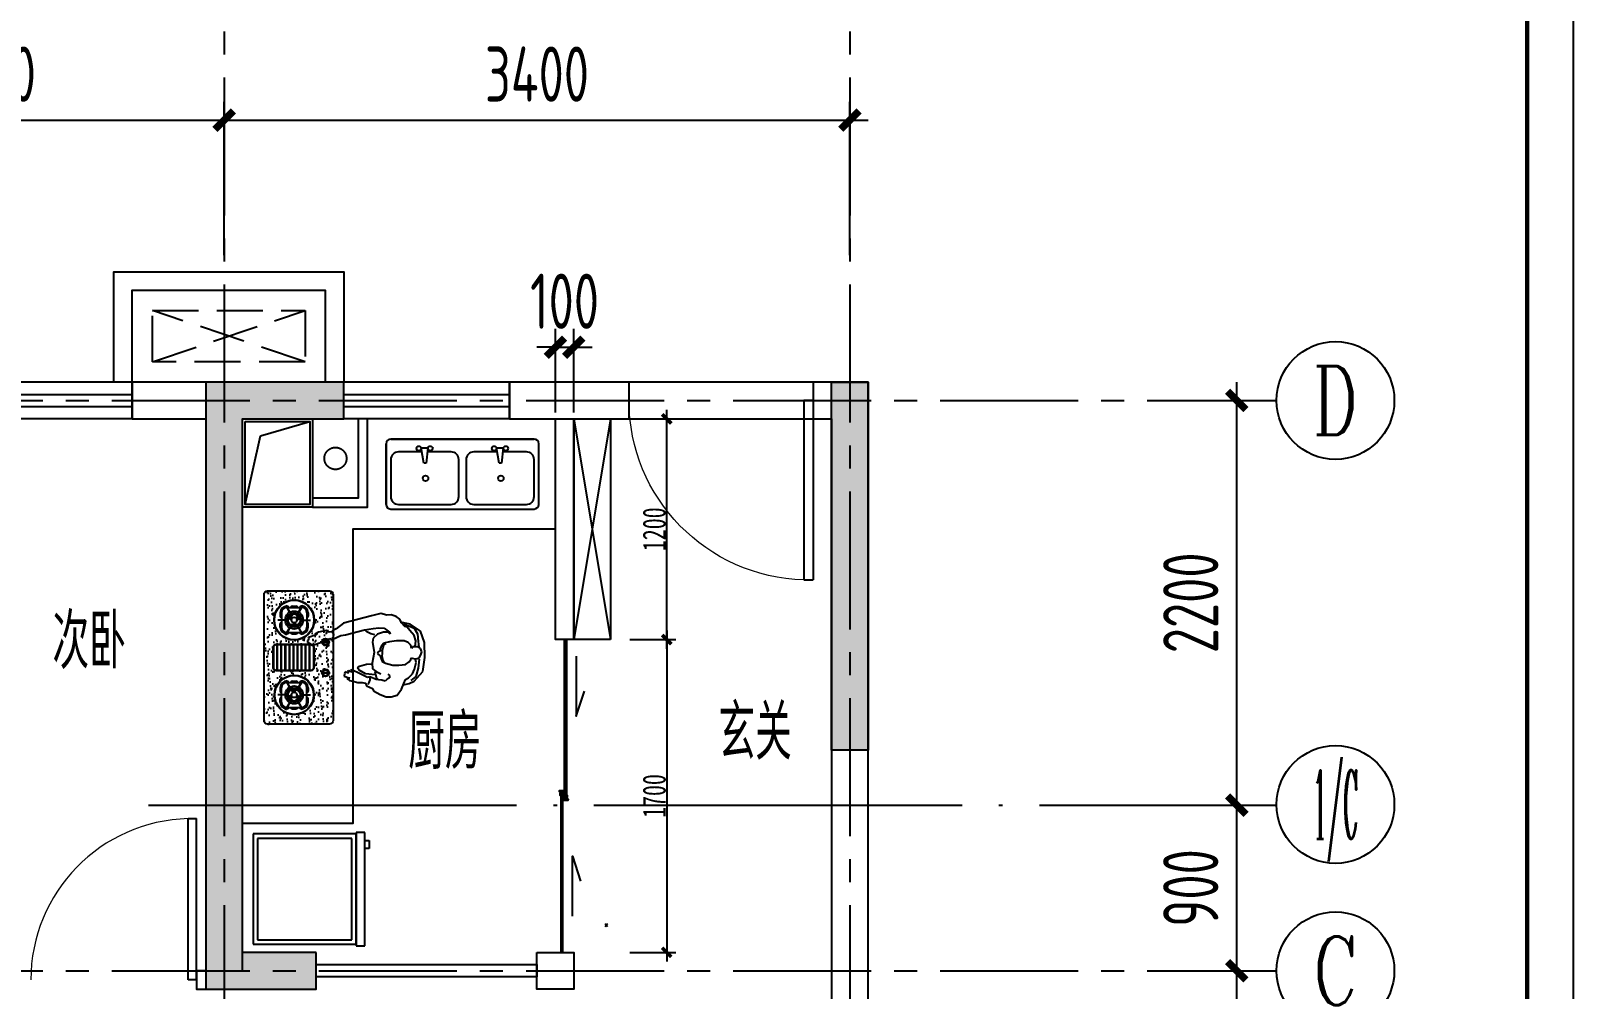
# Model space of a CAD drawing. Header units: millimetres. Extents: x -133666 to 228300, y -346623 to 180165.
# Drawn here: x 28824 to 37204, y -247168 to -241958 of the extents above; entities that cross this region are included whole.
import ezdxf
from ezdxf.enums import TextEntityAlignment as Align

# ---------------------------------------------------------------- set-up
doc = ezdxf.new("R2010")
doc.units = ezdxf.units.MM
doc.header["$LTSCALE"] = 1000
for name, pattern in [('6#轴网(1-4)20181120$0$11 12 17 18 19 20 21 22-ZW$0$DOTE', [2.42, 2, -0.2, 0.02, -0.2]), ('CENTER', [50.8, 31.75, -6.35, 6.35, -6.35]), ('CENTER2', [1.125, 0.75, -0.125, 0.125, -0.125]), ('DASH', [0.35, 0.25, -0.1]), ('DASHED', [19.05, 12.7, -6.35]), ('PS', [3200, 1500, -200, 1500])]:
    doc.linetypes.add(name, pattern=pattern)
doc.layers.get('0').update_dxf_attribs({"linetype": 'CONTINUOUS'})
doc.layers.get('Defpoints').update_dxf_attribs({"color": 6, "linetype": 'CONTINUOUS'})
for name, color, linetype in [('6#轴网(1-4)20181120$0$11 12 17 18 19 20 21 22-ZW$0$AXIS_轴号_A', 8, 'CONTINUOUS'), ('6#轴网(1-4)20181120$0$11 12 17 18 19 20 21 22-ZW$0$AXIS_轴文_A', 8, 'CONTINUOUS'), ('6#轴网(1-4)20181120$0$11 12 17 18 19 20 21 22-ZW$0$AXIS_轴线_A', 8, '6#轴网(1-4)20181120$0$11 12 17 18 19 20 21 22-ZW$0$DOTE'), ('6#轴网(1-4)20181120$0$AXIS_TEXT', 8, 'CONTINUOUS'), ('A-area', 23, 'CONTINUOUS'), ('A-FUR', 8, 'CONTINUOUS'), ('A-Lvtry', 5, 'CONTINUOUS'), ('A-烟气道', 105, 'CONTINUOUS'), ('A-空调室外机', 5, 'DASH'), ('AXIS', 253, 'CENTER'), ('BORDER', 7, 'CONTINUOUS'), ('DIM', 3, 'CONTINUOUS'), ('P-Furniture(活动家具)', 134, 'CONTINUOUS'), ('P-活动家具', 146, 'CONTINUOUS'), ('PS', 6, 'PS'), ('PUB_HATCH', 8, 'CONTINUOUS'), ('PUB_TEXT', 7, 'CONTINUOUS'), ('WALL', 2, 'CONTINUOUS'), ('WINDOW', 4, 'CONTINUOUS'), ('剪力墙', 6, 'CONTINUOUS'), ('栏杆', 142, 'CONTINUOUS'), ('门', 9, 'CONTINUOUS')]:
    doc.layers.add(name, color=color, linetype=linetype)
doc.styles.add('6#轴网(1-4)20181120$0$11 12 17 18 19 20 21 22-ZW$0$_TCH_AXIS', font='COMPLEX', dxfattribs={"bigfont": 'GBCBIG'})
doc.styles.add('6#轴网(1-4)20181120$0$COMPLEX', font='COMPLEX')
doc.styles.add('DIM', font='', dxfattribs={"width": 0.7})
doc.styles.get("Standard").update_dxf_attribs({"font": 'tssdeng.shx', "bigfont": 'tssdchn.shx'})
doc.styles.add('ZZ', font='tssdeng.shx', dxfattribs={"width": 0.7, "bigfont": 'tssdchn.shx'})
doc.styles.get('DIM').set_extended_font_data('SimSun')
doc.dimstyles.new('TSSD_100_100', dxfattribs={"dimtxt": 300, "dimasz": 100, "dimexe": 100, "dimexo": 250, "dimgap": 100, "dimtad": 1, "dimdec": 0, "dimzin": 0, "dimdsep": 46, "dimtxsty": 'ZZ', "dimblk": 'ARCHTICK', "dimcen": 0, "dimdle": 100, "dimclrd": 256, "dimclrt": 7, "dimadec": 0, "dimazin": 0, "dimtfac": 1, "dimtdec": 0, "dimtix": 1, "dimtmove": 2, "dimatfit": 3, "dimfxl": 0, "dimtolj": 1, "dimtzin": 0, "dimarcsym": 0})
doc.dimstyles.new('金螳螂1-50', dxfattribs={"dimscale": 50, "dimtxt": 2.5, "dimasz": 1, "dimexe": 1, "dimexo": 1, "dimgap": 0.1, "dimtad": 1, "dimdec": 0, "dimrnd": 5, "dimzin": 0, "dimdsep": 46, "dimtxsty": 'DIM', "dimblk": 'ARCHTICK', "dimcen": 2, "dimdle": 1, "dimclrd": 254, "dimclre": 254, "dimclrt": 30, "dimadec": 0, "dimazin": 0, "dimtfac": 1, "dimtdec": 0, "dimtix": 1, "dimtmove": 2, "dimatfit": 3, "dimldrblk": 'A', "dimfxl": 0, "dimtolj": 1, "dimtzin": 0, "dimarcsym": 0})

# ---------------------------------------------------------------- blocks, each defined once
blk = doc.blocks.new('BX1')
at = {"layer": 'A-Lvtry'}
for p, q in [((-560, 8), (-607.7, 8)), ((-607.7, 8), (-607.7, -608)), ((-560, -608), (-560, 8)), ((0, 0), (-560, 0)), ((0, -600), (0, 0)), ((-560, 0), (-560, -600)), ((-24, -24), (-536, -24)), ((-536, -24), (-536, -576)), ((-24, -576), (-24, -24)), ((-631.1, -564.3), (-631.1, -520)), ((-631.1, -520), (-607.7, -520)), ((-607.7, -564.3), (-631.1, -564.3)), ((-607.7, -520), (-607.7, -564.3)), ((-536, -576), (-24, -576)), ((-607.7, -608), (-560, -608)), ((-560, -600), (0, -600))]:
    blk.add_line(p, q, dxfattribs=at)
blk = doc.blocks.new('A$C558726A8')
at = {"layer": 'P-Furniture(活动家具)'}
h = blk.add_hatch(dxfattribs=at)
h.set_pattern_fill('AR-SAND,_O', color=250)
h.set_pattern_definition([(37.5, (-27199.047, -9670.22), (-1.60003, 48.941324), [0, -38.608, 0, -43.18, 0, -41.275]), (7.5, (-27199.05, -9670.22), (44.95233, 71.68251), [0, -20.828, 0, -34.798, 0, -13.335]), (327.5, (-27230.29, -9670.22), (79.09924, 0.14372), [0, -12.7, 0, -45.72, 0, -59.69]), (317.5, (-27230.29, -9670.22), (76.35565, 22.29293), [0, -6.35, 0, -29.972, 0, -34.29])])
h.paths.add_polyline_path([(-342.9, 375.4, 0.414214), (-362.5, 355.9), (-362.5, 19.6, 0.414214), (-342.9, 0), (342.9, 0, 0.414214), (362.5, 19.6), (362.5, 355.9, 0.414214), (342.9, 375.4)])
h.paths.add_polyline_path([(71.9, 309.2), (71.9, 120.9, -0.414214), (55.9, 104.9), (-55.9, 104.9, -0.414214), (-71.9, 120.9), (-71.9, 309.2, -0.414214), (-55.9, 325.2), (55.9, 325.2, -0.414214)], flags=16)
h.paths.add_polyline_path([(69.9, 309.2), (69.9, 120.9, -0.414214), (55.9, 106.9), (-55.9, 106.9, -0.414214), (-69.9, 120.9), (-69.9, 309.2, -0.414214), (-55.9, 323.2), (55.9, 323.2, -0.414214)], flags=0)
h.paths.add_polyline_path([(313.1, 211.8, -1), (94.2, 211.8, -1)], flags=16)
h.paths.add_polyline_path([(311.1, 211.8, -1), (96.2, 211.8, -1)], flags=0)
h.paths.add_polyline_path([(164.5, 287.1), (182.6, 287.1, -0.359638), (191.4, 280.3), (215.9, 280.3, -0.359638), (224.7, 287.1), (242.8, 287.1, -0.414214), (279, 250.9, -0.251251), (272.2, 242.1), (272.2, 229.9, -0.359638), (279, 221.1), (279, 202.5, -0.359638), (272.2, 193.7), (272.2, 181.4, -0.251251), (279, 172.6, -0.414214), (242.8, 136.4), (224.7, 136.4, -0.359638), (215.9, 143.3), (191.4, 143.3, -0.359638), (182.6, 136.4), (164.5, 136.4, -0.414214), (128.3, 172.6, -0.251251), (135.2, 181.4), (135.2, 193.7, -0.359638), (128.3, 202.5), (128.3, 221.1, -0.359638), (135.2, 229.9), (135.2, 242.1, -0.251251), (128.3, 250.9, -0.414214)], flags=0)
h.paths.add_polyline_path([(252.6, 211.8, -1), (154.7, 211.8, -1)], flags=0)
h.paths.add_polyline_path([(242.8, 211.8, -1), (164.5, 211.8, -1)], flags=0)
h.paths.add_polyline_path([(239.9, 211.8, -1), (167.4, 211.8, -1)], flags=0)
h.paths.add_polyline_path([(236.9, 211.8, -1), (170.4, 211.8, -1)], flags=0)
h.paths.add_polyline_path([(174.8, 218.6), (190.2, 217.6, -0.299124), (203.7, 226.5, -0.028861), (205.3, 226.4), (212.2, 240.2, -0.215015), (224, 233.3), (215.4, 220.5, -0.330841), (215.4, 203), (224, 190.2, -0.215015), (212.2, 183.4), (205.3, 197.2, -0.028861), (203.7, 197.1, -0.299124), (190.2, 205.9), (174.8, 204.9, -0.215015)], flags=0)
h.paths.add_polyline_path([(-96.2, 211.8, -1), (-311.1, 211.8, -1)], flags=16)
h.paths.add_polyline_path([(-98.2, 211.8, -1), (-309.1, 211.8, -1)], flags=0)
h.paths.add_polyline_path([(-128.3, 250.9, -0.251251), (-135.2, 242.1), (-135.2, 229.9, -0.359638), (-128.3, 221.1), (-128.3, 202.5, -0.359638), (-135.2, 193.7), (-135.2, 181.4, -0.251251), (-128.3, 172.6, -0.414214), (-164.5, 136.4), (-182.6, 136.4, -0.359638), (-191.4, 143.3), (-215.9, 143.3, -0.359638), (-224.7, 136.4), (-242.8, 136.4, -0.414214), (-279, 172.6, -0.251251), (-272.2, 181.4), (-272.2, 193.7, -0.359638), (-279, 202.5), (-279, 221.1, -0.359638), (-272.2, 229.9), (-272.2, 242.1, -0.251251), (-279, 250.9, -0.414214), (-242.8, 287.1), (-224.7, 287.1, -0.359638), (-215.9, 280.3), (-191.4, 280.3, -0.359638), (-182.6, 287.1), (-164.5, 287.1, -0.414214)], flags=0)
h.paths.add_polyline_path([(-154.7, 211.8, -1), (-252.6, 211.8, -1)], flags=0)
h.paths.add_polyline_path([(-164.5, 211.8, -1), (-242.8, 211.8, -1)], flags=0)
h.paths.add_polyline_path([(-167.4, 211.8, -1), (-239.9, 211.8, -1)], flags=0)
h.paths.add_polyline_path([(-170.4, 211.8, -1), (-236.9, 211.8, -1)], flags=0)
h.paths.add_polyline_path([(-174.8, 218.6, -0.215015), (-174.8, 204.9), (-190.2, 205.9, -0.299124), (-203.7, 197.1, -0.028861), (-205.3, 197.2), (-212.2, 183.4, -0.215015), (-224, 190.2), (-215.4, 203, -0.330841), (-215.4, 220.5), (-224, 233.3, -0.215015), (-212.2, 240.2), (-205.3, 226.4, -0.028861), (-203.7, 226.5, -0.299124), (-190.2, 217.6)], flags=0)
h.paths.add_polyline_path([(103, 41, -1), (64.3, 41, -1)], flags=16)
h.paths.add_polyline_path([(85.7, 57.3), (85.7, 56.2, -0.877066), (85.7, 25.8), (85.7, 24.6, -1), (81.7, 24.6), (81.7, 25.8, -0.877066), (81.7, 56.2), (81.7, 57.3, -1)], flags=0)
h.paths.add_polyline_path([(97.4, 53.2, -1.000001), (94.5, 53.2, -1.000001)], flags=0)
h.paths.add_polyline_path([(102.5, 41, -1.000001), (99.6, 41, -1.000001)], flags=0)
h.paths.add_polyline_path([(-64.3, 41, -1), (-103, 41, -1)], flags=16)
h.paths.add_polyline_path([(-81.7, 57.3), (-81.7, 56.2, -0.877066), (-81.7, 25.8), (-81.7, 24.6, -1), (-85.7, 24.6), (-85.7, 25.8, -0.877066), (-85.7, 56.2), (-85.7, 57.3, -1)], flags=0)
h.paths.add_polyline_path([(-94.5, 53.2, -1.000001), (-97.4, 53.2, -1.000001)], flags=0)
h.paths.add_polyline_path([(-99.6, 41, -1.000001), (-102.5, 41, -1.000001)], flags=0)
for points in [[(-99.6, 41.4, 1), (-102.5, 41.4, 1)], [(-97.4, 53.7, 1.000001), (-94.5, 53.7, 1.000001)], [(94.5, 53.7, 1.000001), (97.4, 53.7, 1.000001)], [(102.5, 41.4, 1), (99.6, 41.4, 1)]]:
    blk.add_hatch(color=251, dxfattribs=at).paths.add_polyline_path(points)
at = {"layer": 'P-Furniture(活动家具)', "color": 251}
for p, q in [((-284.2, 258.3), (-224, 223.5)), ((-228.2, 226), (-279.9, 255.8)), ((-242.8, 287.1), (-224.7, 287.1)), ((-242.8, 280.3), (-164.5, 280.3)), ((-203.7, 240.2), (-203.7, 299.8)), ((-123.1, 258.3), (-183.3, 223.5)), ((-164.5, 287.1), (-182.6, 287.1)), ((-179.1, 226), (-127.4, 255.8)), ((-69.9, 304), (69.9, 304)), ((-69.9, 302), (69.9, 302)), ((-69.9, 282), (69.9, 282)), ((-69.9, 280), (69.9, 280)), ((-69.9, 260), (69.9, 260)), ((-69.9, 258), (69.9, 258)), ((123.1, 258.3), (183.3, 223.5)), ((179.1, 226), (127.4, 255.8)), ((164.5, 287.1), (182.6, 287.1)), ((242.8, 280.3), (164.5, 280.3)), ((203.7, 240.2), (203.7, 299.8)), ((284.2, 258.3), (224, 223.5)), ((242.8, 287.1), (224.7, 287.1)), ((228.2, 226), (279.9, 255.8)), ((-284.2, 165.3), (-224, 200)), ((-228.2, 197.6), (-279.9, 167.7)), ((-279, 221.1), (-279, 202.5)), ((-272.2, 250.9), (-272.2, 172.6)), ((-224, 233.3), (-212.2, 240.2)), ((-215.4, 220.5), (-224, 233.3)), ((-215.4, 203), (-224, 190.2)), ((-212.2, 183.4), (-224, 190.2)), ((-211, 224.5), (-218.1, 236.8)), ((-211, 199.1), (-218.1, 186.8)), ((-205.3, 226.4), (-212.2, 240.2)), ((-205.3, 197.2), (-212.2, 183.4)), ((-203.7, 183.4), (-203.7, 123.7)), ((-190.2, 217.6), (-174.8, 218.6)), ((-190.2, 205.9), (-174.8, 204.9)), ((-189, 211.8), (-174.8, 211.8)), ((-123.1, 165.3), (-183.3, 200)), ((-179.1, 197.6), (-127.4, 167.7)), ((-174.8, 218.6), (-174.8, 204.9)), ((-135.2, 250.9), (-135.2, 172.6)), ((-128.3, 221.1), (-128.3, 202.5)), ((-69.9, 238), (69.9, 238)), ((-69.9, 236), (69.9, 236)), ((-69.9, 216), (69.9, 216)), ((-69.9, 214), (69.9, 214)), ((-69.9, 194), (69.9, 194)), ((-69.9, 192), (69.9, 192)), ((-69.9, 172), (69.9, 172)), ((-69.9, 170), (69.9, 170)), ((123.1, 165.3), (183.3, 200)), ((179.1, 197.6), (127.4, 167.7)), ((128.3, 221.1), (128.3, 202.5)), ((135.2, 250.9), (135.2, 172.6)), ((190.2, 217.6), (174.8, 218.6)), ((174.8, 218.6), (174.8, 204.9)), ((189, 211.8), (174.8, 211.8)), ((190.2, 205.9), (174.8, 204.9)), ((203.7, 183.4), (203.7, 123.7)), ((205.3, 226.4), (212.2, 240.2)), ((205.3, 197.2), (212.2, 183.4)), ((211, 224.5), (218.1, 236.8)), ((211, 199.1), (218.1, 186.8)), ((224, 233.3), (212.2, 240.2)), ((212.2, 183.4), (224, 190.2)), ((215.4, 220.5), (224, 233.3)), ((215.4, 203), (224, 190.2)), ((284.2, 165.3), (224, 200)), ((228.2, 197.6), (279.9, 167.7)), ((272.2, 250.9), (272.2, 172.6)), ((279, 221.1), (279, 202.5)), ((-242.8, 143.3), (-164.5, 143.3)), ((-242.8, 136.4), (-224.7, 136.4)), ((-164.5, 136.4), (-182.6, 136.4)), ((-69.9, 150), (69.9, 150)), ((-69.9, 148), (69.9, 148)), ((-69.9, 128), (69.9, 128)), ((-69.9, 126), (69.9, 126)), ((242.8, 143.3), (164.5, 143.3)), ((164.5, 136.4), (182.6, 136.4)), ((242.8, 136.4), (224.7, 136.4))]:
    blk.add_line(p, q, dxfattribs=at)
at = {"layer": 'P-Furniture(活动家具)'}
blk.add_lwpolyline([(-342.9, 0.4, -0.414214), (-362.5, 20), (-362.5, 355.9, -0.414214), (-342.9, 375.4), (342.9, 375.4, -0.414214), (362.5, 355.9), (362.5, 20, -0.414214), (342.9, 0.4)], format="xyb", close=True, dxfattribs=at)
at = {"layer": 'P-Furniture(活动家具)', "color": 251, "const_width": 0.979}
for points in [[(-228.2, 226), (-279.9, 255.8)], [(-203.7, 240.2), (-203.7, 299.8)], [(-179.1, 226), (-127.4, 255.8)], [(179.1, 226), (127.4, 255.8)], [(203.7, 240.2), (203.7, 299.8)], [(228.2, 226), (279.9, 255.8)], [(-228.2, 197.6), (-279.9, 167.7)], [(-203.7, 183.4), (-203.7, 123.7)], [(-179.1, 197.6), (-127.4, 167.7)], [(179.1, 197.6), (127.4, 167.7)], [(203.7, 183.4), (203.7, 123.7)], [(228.2, 197.6), (279.9, 167.7)]]:
    blk.add_lwpolyline(points, dxfattribs=at)
at = {"layer": 'P-Furniture(活动家具)', "color": 251}
for points in [[(-71.9, 309.2, -0.414214), (-55.9, 325.2), (55.9, 325.2, -0.414214), (71.9, 309.2), (71.9, 120.9, -0.414214), (55.9, 104.9), (-55.9, 104.9, -0.414214), (-71.9, 120.9)], [(-69.9, 309.2, -0.414214), (-55.9, 323.2), (55.9, 323.2, -0.414214), (69.9, 309.2), (69.9, 120.9, -0.414214), (55.9, 106.9), (-55.9, 106.9, -0.414214), (-69.9, 120.9)], [(-85.7, 25), (-85.7, 57.8, -1), (-81.7, 57.8), (-81.7, 25, -1)], [(85.7, 25), (85.7, 57.8, 1), (81.7, 57.8), (81.7, 25, 1)]]:
    blk.add_lwpolyline(points, format="xyb", close=True, dxfattribs=at)
at = {"layer": 'P-Furniture(活动家具)', "color": 251, "const_width": 0.979}
for points in [[(-203.7, 226.5, -1), (-203.7, 197.1, -1), (-203.7, 226.5, -1)], [(203.7, 226.5, 1), (203.7, 197.1, 1), (203.7, 226.5, 1)]]:
    blk.add_lwpolyline(points, format="xyb", dxfattribs=at)
at = {"layer": 'P-Furniture(活动家具)', "color": 251}
for centre, radius in [((-203.7, 211.8), 107.4), ((-203.7, 211.8), 105.4), ((203.7, 211.8), 109.4), ((203.7, 211.8), 107.4), ((-203.7, 211.8), 39.1), ((-203.7, 211.8), 36.2), ((-203.7, 211.8), 33.3), ((-203.7, 211.8), 14.7), ((203.7, 211.8), 39.1), ((203.7, 211.8), 36.2), ((203.7, 211.8), 33.3), ((203.7, 211.8), 14.7), ((-83.7, 41.4), 19.3), ((-101, 41.4), 1.44), ((-95.9, 53.7), 1.44), ((83.7, 41.4), 19.3), ((95.9, 53.7), 1.44), ((101, 41.4), 1.44)]:
    blk.add_circle(centre, radius, dxfattribs=at)
at = {"layer": 'P-Furniture(活动家具)'}
for centre in [(-203.7, 211.8), (203.7, 211.8)]:
    blk.add_circle(centre, 48.9, dxfattribs=at)
at = {"layer": 'P-Furniture(活动家具)', "color": 251}
for centre, radius, start, end in [((-242.8, 250.9), 36.2, 90, 180), ((-242.8, 250.9), 29.4, 90, 180), ((-224.4, 278.4), 8.76, 12.56398, 91.68605), ((-182.9, 278.4), 8.76, 88.31395, 167.43602), ((-164.5, 250.9), 36.2, 0, 90), ((-164.5, 250.9), 29.4, 0, 90), ((164.5, 250.9), 36.2, 90, 180), ((164.5, 250.9), 29.4, 90, 180), ((182.9, 278.4), 8.76, 12.56398, 91.68605), ((224.4, 278.4), 8.76, 88.31395, 167.43602), ((242.8, 250.9), 36.2, 0, 90), ((242.8, 250.9), 29.4, 0, 90), ((-267.4, 252.9), 11.8, 189.66757, 246.08239), ((-270.2, 221.3), 8.76, 102.56398, 181.68605), ((-270.2, 202.2), 8.76, 178.31395, 257.43602), ((-267.4, 170.6), 11.8, 113.91761, 170.33243), ((-242.8, 172.6), 36.2, 180, 270), ((-242.8, 172.6), 29.4, 180, 270), ((-210.5, 223.6), 16.7, 95.73063, 144.26937), ((-210.5, 199.9), 16.7, 215.73063, 264.26937), ((-190, 211.8), 16.7, 335.73063, 24.26937), ((-164.5, 172.6), 36.2, 270, 0), ((-164.5, 172.6), 29.4, 270, 0), ((-139.9, 252.9), 11.8, 293.91761, 350.33243), ((-137.1, 221.3), 8.76, 358.31395, 77.43602), ((-137.1, 202.2), 8.76, 282.56398, 1.68605), ((-139.9, 170.6), 11.8, 9.66757, 66.08239), ((139.9, 252.9), 11.8, 189.66757, 246.08239), ((137.1, 221.3), 8.76, 102.56398, 181.68605), ((137.1, 202.2), 8.76, 178.31395, 257.43602), ((139.9, 170.6), 11.8, 113.91761, 170.33243), ((164.5, 172.6), 36.2, 180, 270), ((164.5, 172.6), 29.4, 180, 270), ((190, 211.8), 16.7, 155.73063, 204.26937), ((210.5, 223.6), 16.7, 35.73063, 84.26937), ((210.5, 199.9), 16.7, 275.73063, 324.26937), ((242.8, 172.6), 36.2, 270, 0), ((242.8, 172.6), 29.4, 270, 0), ((267.4, 252.9), 11.8, 293.91761, 350.33243), ((270.2, 221.3), 8.76, 358.31395, 77.43602), ((270.2, 202.2), 8.76, 282.56398, 1.68605), ((267.4, 170.6), 11.8, 9.66757, 66.08239), ((-224.4, 145.2), 8.76, 268.31395, 347.43602), ((-182.9, 145.2), 8.76, 192.56398, 271.68605), ((182.9, 145.2), 8.76, 268.31395, 347.43602), ((224.4, 145.2), 8.76, 192.56398, 271.68605), ((-83.7, 41.4), 15.3, 97.49421, 262.50579), ((-83.7, 41.4), 15.3, 277.49421, 82.50579), ((83.7, 41.4), 15.3, 97.49421, 262.50579), ((83.7, 41.4), 15.3, 277.49421, 82.50579)]:
    blk.add_arc(centre, radius, start, end, dxfattribs=at)
blk = doc.blocks.new('A$C6BCA2219')
at = {"layer": 'P-Furniture(活动家具)'}
for p, q in [((-415.3, 354.8), (-415.3, 25.2)), ((-415.3, 25.2), (-415.3, 354.8)), ((-389.5, 380), (389.5, 380)), ((389.5, 380), (-389.5, 380)), ((414.7, 25.2), (414.7, 354.8)), ((-389.5, 0), (389.5, 0))]:
    blk.add_line(p, q, dxfattribs=at)
at = {"layer": 'P-Furniture(活动家具)', "color": 251}
for p, q in [((-389.5, 268.8), (-389.5, 67.2)), ((-220.2, 310.8), (-347.5, 310.8)), ((-223.7, 332.8), (-187.8, 333.3)), ((-210.5, 248.5), (-223.7, 332.8)), ((-187.8, 333.3), (-197.8, 248.5)), ((-61.9, 310.8), (-190.5, 310.8)), ((-19.9, 67.2), (-19.9, 268.8)), ((19.9, 268.8), (19.9, 67.2)), ((189.2, 310.8), (61.9, 310.8)), ((185.8, 332.8), (221.6, 333.3)), ((198.9, 248.5), (185.8, 332.8)), ((221.6, 333.3), (211.6, 248.5)), ((347.5, 310.8), (218.9, 310.8)), ((389.5, 67.2), (389.5, 268.8)), ((-197.8, 248.5), (-210.5, 248.5)), ((211.6, 248.5), (198.9, 248.5)), ((-347.5, 25.2), (-61.9, 25.2)), ((61.9, 25.2), (347.5, 25.2))]:
    blk.add_line(p, q, dxfattribs=at)
for centre, radius in [((-236.9, 329.1), 12.8), ((-174.7, 329.6), 12.8), ((172.6, 329.1), 12.8), ((234.8, 329.6), 12.8), ((-200.5, 166.9), 14.8), ((208.9, 166.9), 14.8)]:
    blk.add_circle(centre, radius, dxfattribs=at)
at = {"layer": 'P-Furniture(活动家具)'}
for centre, radius, start, end in [((-389.6, 354.3), 25.7, 89.81831, 178.91937), ((389.5, 354.8), 25.2, 0, 90), ((-389.6, 25.7), 25.7, 181.08063, 270.18169), ((389.5, 25.2), 25.2, 270, 0)]:
    blk.add_arc(centre, radius, start, end, dxfattribs=at)
at = {"layer": 'P-Furniture(活动家具)', "color": 251}
for centre, start, end in [((-347.5, 268.8), 90, 180), ((-61.9, 268.8), 0, 90), ((61.9, 268.8), 90, 180), ((347.5, 268.8), 0, 90), ((-347.5, 67.2), 180, 270), ((-61.9, 67.2), 270, 0), ((61.9, 67.2), 180, 270), ((347.5, 67.2), 270, 0)]:
    blk.add_arc(centre, 42, start, end, dxfattribs=at)
blk = doc.blocks.new('6#轴网(1-4)20181120$0$_AXISO')
at = {"color": 8}
blk.add_circle((0, 0), 0.5, dxfattribs=at)
at = {"layer": '6#轴网(1-4)20181120$0$AXIS_TEXT', "color": 8, "style": '6#轴网(1-4)20181120$0$COMPLEX', "width": 1.041667}
blk.add_attdef('A', text='', height=0.56, dxfattribs=at).set_placement((-0.25, -0.28), (0.25, -0.28), align=Align.FIT)
blk = doc.blocks.new('_ArchTick')
at = {"color": 0, "linetype": 'ByBlock', "const_width": 0.4}
blk.add_lwpolyline([(-0.5, -0.5), (0.5, 0.5)], dxfattribs=at)
blk = doc.blocks.new('*D358')
at = {"layer": 'Defpoints', "color": 0}
for p in [(6800, 10424), (3400, 9440.5), (6800, 9440.5)]:
    blk.add_point(p, dxfattribs=at)
at = {"layer": 'DIM', "color": 0, "lineweight": -2}
for p, q in [((3400, 9690.5), (3400, 10524)), ((6800, 9690.5), (6800, 10524))]:
    blk.add_line(p, q, dxfattribs=at)
at = {"layer": 'DIM', "lineweight": -2}
blk.add_line((3300, 10424), (6900, 10424), dxfattribs=at)
at = {"layer": 'DIM', "lineweight": -2, "xscale": 100, "yscale": 100, "zscale": 100, "rotation": 180}
blk.add_blockref('_ArchTick', (3400, 10424), dxfattribs=at)
at = {"layer": 'DIM', "lineweight": -2, "xscale": 100, "yscale": 100, "zscale": 100}
blk.add_blockref('_ArchTick', (6800, 10424), dxfattribs=at)
at = {"layer": 'DIM', "color": 7, "insert": (5100, 10674), "char_height": 300, "attachment_point": 5, "style": 'ZZ'}
blk.add_mtext('\\A1;3400', dxfattribs=at)
blk = doc.blocks.new('*D361')
at = {"layer": 'Defpoints', "color": 0}
for p in [(8738.9, 5800), (8902.1, 5800), (8738.9, 3800)]:
    blk.add_point(p, dxfattribs=at)
at = {"layer": 'DIM', "lineweight": -2}
blk.add_line((8902.1, 3700), (8902.1, 5900), dxfattribs=at)
at = {"layer": 'DIM', "color": 0, "lineweight": -2}
for p, q in [((8988.9, 5800), (9002.1, 5800)), ((8988.9, 3800), (9002.1, 3800))]:
    blk.add_line(p, q, dxfattribs=at)
at = {"layer": 'DIM', "lineweight": -2, "xscale": 100, "yscale": 100, "zscale": 100}
for p, rotation in [((8902.1, 5800), 90), ((8902.1, 3800), 270)]:
    blk.add_blockref('_ArchTick', p, dxfattribs=dict(at, rotation=rotation))
at = {"layer": 'DIM', "color": 7, "insert": (8652.1, 4800), "char_height": 300, "attachment_point": 5, "rotation": 90, "style": 'ZZ'}
blk.add_mtext('\\A1;2000', dxfattribs=at)
blk = doc.blocks.new('*D362')
at = {"layer": 'Defpoints', "color": 0}
for p in [(8738.9, 6700), (8902.1, 6700), (8738.9, 5800)]:
    blk.add_point(p, dxfattribs=at)
at = {"layer": 'DIM', "lineweight": -2}
blk.add_line((8902.1, 5700), (8902.1, 6800), dxfattribs=at)
at = {"layer": 'DIM', "color": 0, "lineweight": -2}
for p, q in [((8988.9, 6700), (9002.1, 6700)), ((8988.9, 5800), (9002.1, 5800))]:
    blk.add_line(p, q, dxfattribs=at)
at = {"layer": 'DIM', "lineweight": -2, "xscale": 100, "yscale": 100, "zscale": 100}
for p, rotation in [((8902.1, 6700), 90), ((8902.1, 5800), 270)]:
    blk.add_blockref('_ArchTick', p, dxfattribs=dict(at, rotation=rotation))
at = {"layer": 'DIM', "color": 7, "insert": (8652.1, 6250), "char_height": 300, "attachment_point": 5, "rotation": 90, "style": 'ZZ'}
blk.add_mtext('\\A1;900', dxfattribs=at)
blk = doc.blocks.new('*D363')
at = {"layer": 'Defpoints', "color": 0}
for p in [(8738.9, 8900), (8902.1, 8900), (8738.9, 6700)]:
    blk.add_point(p, dxfattribs=at)
at = {"layer": 'DIM', "lineweight": -2}
blk.add_line((8902.1, 6600), (8902.1, 9000), dxfattribs=at)
at = {"layer": 'DIM', "color": 0, "lineweight": -2}
for p, q in [((8988.9, 8900), (9002.1, 8900)), ((8988.9, 6700), (9002.1, 6700))]:
    blk.add_line(p, q, dxfattribs=at)
at = {"layer": 'DIM', "lineweight": -2, "xscale": 100, "yscale": 100, "zscale": 100}
for p, rotation in [((8902.1, 8900), 90), ((8902.1, 6700), 270)]:
    blk.add_blockref('_ArchTick', p, dxfattribs=dict(at, rotation=rotation))
at = {"layer": 'DIM', "color": 7, "insert": (8652.1, 7800), "char_height": 300, "attachment_point": 5, "rotation": 90, "style": 'ZZ'}
blk.add_mtext('\\A1;2200', dxfattribs=at)
blk = doc.blocks.new('*D365')
at = {"layer": 'Defpoints', "color": 0}
for p in [(3400, 10424), (800, 9440.5), (3400, 9440.5)]:
    blk.add_point(p, dxfattribs=at)
at = {"layer": 'DIM', "color": 0, "lineweight": -2}
for p, q in [((800, 9690.5), (800, 10524)), ((3400, 9690.5), (3400, 10524))]:
    blk.add_line(p, q, dxfattribs=at)
at = {"layer": 'DIM', "lineweight": -2}
blk.add_line((700, 10424), (3500, 10424), dxfattribs=at)
at = {"layer": 'DIM', "lineweight": -2, "xscale": 100, "yscale": 100, "zscale": 100, "rotation": 180}
blk.add_blockref('_ArchTick', (800, 10424), dxfattribs=at)
at = {"layer": 'DIM', "lineweight": -2, "xscale": 100, "yscale": 100, "zscale": 100}
blk.add_blockref('_ArchTick', (3400, 10424), dxfattribs=at)
at = {"layer": 'DIM', "color": 7, "insert": (2100, 10674), "char_height": 300, "attachment_point": 5, "style": 'ZZ'}
blk.add_mtext('\\A1;2600', dxfattribs=at)
blk = doc.blocks.new('ktswaj')
at = {"linetype": 'DASH'}
blk.add_lwpolyline([(15990.1, 179082.6), (15990.1, 178253.3), (16268.4, 178253.3), (16268.4, 179082.6)], close=True, dxfattribs=at)
for points in [[(15990.1, 179082.6), (16268.4, 178253.3)], [(15990.1, 178253.3), (16268.4, 179082.6)]]:
    blk.add_lwpolyline(points, dxfattribs=at)
blk = doc.blocks.new('A3ktsjw')
at = {"layer": '栏杆'}
for points in [[(-26114.3, 169534.8), (-26114.3, 170134.8), (-24864.3, 170134.8), (-24864.3, 169534.8)], [(-26014.3, 169534.8), (-26014.3, 170034.8), (-24964.3, 170034.8), (-24964.3, 169534.8)]]:
    blk.add_lwpolyline(points, dxfattribs=at)
at = {"layer": 'A-空调室外机', "extrusion": (0, 0, -1), "zscale": -1, "rotation": 90}
blk.add_blockref('ktswaj', (204157.2, 153655.5), dxfattribs=at)
blk = doc.blocks.new('$DorLib2D$00000001')
for p, q in [((0.45, 0.975), (0.5, 0.975)), ((0.45, 0), (0.45, 0.975)), ((0.5, 0), (0.5, 0.975)), ((0.5, 0), (0.45, 0))]:
    blk.add_line(p, q)
at = {"lineweight": 13}
blk.add_arc((0.475, 0), 0.975, 91.46928, 180, dxfattribs=at)
blk = doc.blocks.new('$TCHSYS$WIN2D')
for p, q in [((-0.5, 0.5), (0.5, 0.5)), ((-0.5, 0.5), (-0.5, -0.5)), ((0.5, 0.5), (0.5, -0.5)), ((0.5, 0.1667), (-0.5, 0.1667)), ((0.5, -0.1667), (-0.5, -0.1667)), ((-0.5, -0.5), (0.5, -0.5))]:
    blk.add_line(p, q)
blk = doc.blocks.new('B20190310213323')
at = {"layer": 'PUB_HATCH'}
for points in [[(4000, 5900), (3600, 5900), (3600, 8800), (4150, 8800), (4150, 9000), (3400, 9000), (3400, 5700), (3600, 5700), (4000, 5700)], [(6800, 9000), (7000, 9000), (7000, 7000), (6800, 7000), (6800, 8800)]]:
    blk.add_hatch(color=256, dxfattribs=at).paths.add_polyline_path(points)
at = {"layer": 'A-Lvtry', "ltscale": 3}
blk.add_line((4200.1, 6600), (3600, 6600), dxfattribs=at)
blk.add_lwpolyline([(5300, 8200), (4200.1, 8200), (4200.1, 6600), (4200.1, 6600)], dxfattribs=at)
at = {"layer": 'A-烟气道'}
for points in [[(3600, 8800), (3980, 8800), (3980, 8320), (3600, 8320)], [(3615, 8785), (3965, 8785), (3965, 8335), (3615, 8335)]]:
    blk.add_lwpolyline(points, close=True, dxfattribs=at)
blk.add_lwpolyline([(3615, 8335), (3697.9, 8707.9), (3965, 8785)], dxfattribs=at)
at = {"layer": 'WALL'}
blk.add_line((5700, 8800), (6700, 8800), dxfattribs=at)
for points in [[(3600, 5800), (3600, 8800), (4150.1, 8800), (4150.1, 9000), (3500, 9000), (3000, 9000), (3000, 8800), (3400, 8800), (3400, 5800), (3350, 5800), (3350, 5700), (3500, 5700)], [(3980, 8320), (4280, 8320), (4280, 8800)], [(3980, 8370), (4230, 8370), (4230, 8800)]]:
    blk.add_lwpolyline(points, dxfattribs=at)
for points in [[(5700, 8800), (5700, 9000), (5050.1, 9000), (5050.1, 9000), (5050.1, 8800)], [(7000, 100), (7000, 9000), (6700, 9000), (6700, 8800), (6800, 8800), (6800, 200), (6100, 200), (6100, 0), (6800, 0), (6800, -1400), (6500, -1400), (6500, -1600), (7000, -1600)], [(5300, 8800), (5400, 8800), (5400, 7600), (5300, 7600)]]:
    blk.add_lwpolyline(points, close=True, dxfattribs=at)
at = {"layer": 'WALL', "elevation": 0}
blk.add_lwpolyline([(5200, 5900), (5400, 5900), (5400, 5700), (5200, 5700)], close=True, dxfattribs=at)
at = {"layer": 'WINDOW'}
blk.add_line((6700, 9000, 0), (5700, 9000, 0), dxfattribs=at)
blk.add_lwpolyline([(4000, 5833.3), (5200, 5833.3), (5200, 5766.7), (4000, 5766.7)], close=True, dxfattribs=at)
at = {"layer": '剪力墙', "elevation": 0}
for points in [[(4000, 5900), (3600, 5900), (3600, 8800), (4150, 8800), (4150, 9000), (3400, 9000), (3400, 5700), (3600, 5700), (4000, 5700)], [(6800, 9000), (7000, 9000), (7000, 7000), (6800, 7000), (6800, 8800)]]:
    blk.add_lwpolyline(points, close=True, dxfattribs=at)
blk.add_lwpolyline([(6800, 8800), (6800, 8800)], dxfattribs=at)
at = {"layer": 'A-area'}
blk.add_blockref('A3ktsjw', (29014.3, -160534.8), dxfattribs=at)
at = {"layer": 'WINDOW', "rotation": 180}
for name, p, xscale, yscale, zscale in [('$TCHSYS$WIN2D', (2250, 8900), 1500, 200, 1500), ('$TCHSYS$WIN2D', (4600.1, 8900), 900, 200, 900), ('$DorLib2D$00000001', (6200, 8900), -1000, 1000, -1000)]:
    blk.add_blockref(name, p, dxfattribs=dict(at, xscale=xscale, yscale=yscale, zscale=zscale))
at = {"layer": 'WINDOW', "xscale": 900, "yscale": 900, "zscale": -900}
blk.add_blockref('$DorLib2D$00000001', (2900, 5750), dxfattribs=at)
blk = doc.blocks.new('*D247')
at = {"layer": 'Defpoints', "color": 0}
for p in [(31974, -244067.8), (32278.9, -244067.8), (31974, -245267.8)]:
    blk.add_point(p, dxfattribs=at)
at = {"layer": 'DIM', "color": 254, "lineweight": -2}
for p, q in [((32278.9, -245317.8), (32278.9, -244017.8)), ((32078.9, -244067.8), (32328.9, -244067.8)), ((32078.9, -245267.8), (32328.9, -245267.8))]:
    blk.add_line(p, q, dxfattribs=at)
at = {"layer": 'DIM', "color": 254, "lineweight": -2, "xscale": 50, "yscale": 50, "zscale": 50}
for p, rotation in [((32278.9, -244067.8), 90), ((32278.9, -245267.8), 270)]:
    blk.add_blockref('_ArchTick', p, dxfattribs=dict(at, rotation=rotation))
at = {"layer": 'DIM', "color": 30, "insert": (32211.4, -244667.8), "char_height": 125, "attachment_point": 5, "rotation": 90, "style": 'DIM'}
blk.add_mtext('\\A1;1200', dxfattribs=at)
blk = doc.blocks.new('A')
for p, q in [((-0.37, 0), (-2.13, 0)), ((-1.44, 1.15), (-1.09, 1.44)), ((-1.44, 1.15), (-0.37, 0)), ((-1.44, -1.15), (-0.37, 0)), ((-1.09, 1.44), (0, 0)), ((-1.09, -1.44), (0, 0)), ((-1.44, -1.15), (-1.09, -1.44))]:
    blk.add_line(p, q)
for points in [[(-1.44, 1.15), (-1.09, 1.44), (-0.37, 0), (0, 0)], [(-1.44, -1.15), (-1.09, -1.44), (-0.37, 0), (0, 0)]]:
    blk.add_solid(points)
blk = doc.blocks.new('*D248')
at = {"layer": 'Defpoints', "color": 0}
for p in [(31774, -243678.4), (31674, -244283.1), (31774, -244283.1)]:
    blk.add_point(p, dxfattribs=at)
at = {"layer": 'DIM', "color": 0, "lineweight": -2}
for p, q in [((31674, -244033.1), (31674, -243578.4)), ((31774, -244033.1), (31774, -243578.4))]:
    blk.add_line(p, q, dxfattribs=at)
at = {"layer": 'DIM', "lineweight": -2}
for p, q in [((31674, -243678.4), (31574, -243678.4)), ((31674, -243678.4), (31774, -243678.4)), ((31774, -243678.4), (31874, -243678.4))]:
    blk.add_line(p, q, dxfattribs=at)
at = {"layer": 'DIM', "lineweight": -2, "xscale": 100, "yscale": 100, "zscale": 100}
blk.add_blockref('_ArchTick', (31674, -243678.4), dxfattribs=at)
at = {"layer": 'DIM', "lineweight": -2, "xscale": 100, "yscale": 100, "zscale": 100, "rotation": 180}
blk.add_blockref('_ArchTick', (31774, -243678.4), dxfattribs=at)
at = {"layer": 'DIM', "color": 7, "insert": (31724, -243428.4), "char_height": 300, "attachment_point": 5, "style": 'ZZ'}
blk.add_mtext('\\A1;100', dxfattribs=at)
blk = doc.blocks.new('*D282')
at = {"layer": 'Defpoints', "color": 0}
for p in [(31774, -245267.8), (31774, -246967.8), (32278.9, -246967.8)]:
    blk.add_point(p, dxfattribs=at)
at = {"layer": 'DIM', "color": 254, "lineweight": -2}
for p, q in [((32078.9, -245267.8), (32328.9, -245267.8)), ((32278.9, -245217.8), (32278.9, -247017.8)), ((32078.9, -246967.8), (32328.9, -246967.8))]:
    blk.add_line(p, q, dxfattribs=at)
at = {"layer": 'DIM', "color": 254, "lineweight": -2, "xscale": 50, "yscale": 50, "zscale": 50}
for p, rotation in [((32278.9, -245267.8), 90), ((32278.9, -246967.8), 270)]:
    blk.add_blockref('_ArchTick', p, dxfattribs=dict(at, rotation=rotation))
at = {"layer": 'DIM', "color": 30, "insert": (32211.4, -246117.8), "char_height": 125, "attachment_point": 5, "rotation": 90, "style": 'DIM'}
blk.add_mtext('\\A1;1700', dxfattribs=at)
blk = doc.blocks.new('A$C42FC2733')
at = {"color": 0, "linetype": 'ByBlock'}
for p, q in [((149.8, 442.4), (126.3, 409.9)), ((183.6, 452.8), (149.8, 442.4)), ((209.7, 451.5), (183.6, 452.8)), ((243.5, 439.8), (209.7, 451.5)), ((278.7, 420.3), (243.5, 439.8)), ((283.9, 407.3), (278.7, 420.3)), ((57.3, 366.9), (11.7, 314.9)), ((36.5, 296.7), (48.2, 342.2)), ((48.2, 342.2), (76.8, 364.3)), ((86, 380), (57.3, 366.9)), ((88.6, 348.7), (67.7, 326.6)), ((118.5, 386.5), (86, 380)), ((104.2, 357.8), (88.6, 348.7)), ((114.6, 380), (104.2, 357.8)), ((126.3, 409.9), (114.6, 380)), ((191.4, 348.7), (204.5, 356.5)), ((192.7, 335.7), (191.4, 348.7)), ((201.9, 329.2), (192.7, 335.7)), ((204.5, 356.5), (214.9, 366.9)), ((214.9, 366.9), (234.4, 361.7)), ((234.4, 361.7), (251.3, 359.1)), ((251.3, 359.1), (264.4, 357.8)), ((264.4, 344.8), (255.3, 357.8)), ((264.4, 357.8), (298.2, 343.5)), ((270.9, 314.9), (264.4, 344.8)), ((317.8, 391.7), (283.9, 407.3)), ((298.2, 343.5), (311.3, 347.4)), ((299.5, 360.4), (304.7, 374.7)), ((299.5, 347.4), (299.5, 360.4)), ((304.7, 374.7), (310, 385.2)), ((311.3, 347.4), (351.6, 327.9)), ((321.7, 377.3), (317.8, 391.7)), ((339.9, 374.7), (321.7, 377.3)), ((363.3, 374.7), (339.9, 374.7)), ((390.7, 366.9), (363.3, 374.7)), ((408.9, 363), (390.7, 366.9)), ((437.6, 339.6), (407.6, 351.3)), ((407.6, 351.3), (421.9, 350)), ((418, 356.5), (408.9, 363)), ((421.9, 350), (418, 356.5)), ((438.9, 330.5), (437.6, 339.6)), ((11.7, 314.9), (0, 238.1)), ((31.3, 247.2), (36.5, 296.7)), ((56, 301.9), (46.9, 265.4)), ((46.9, 265.4), (50.8, 249.8)), ((67.7, 326.6), (56, 301.9)), ((84.7, 261.5), (75.5, 249.8)), ((105.5, 275.9), (84.7, 261.5)), ((140.6, 279.8), (105.5, 275.9)), ((174.5, 279.8), (140.6, 279.8)), ((213.6, 269.3), (174.5, 279.8)), ((231.8, 260.2), (213.6, 269.3)), ((220.1, 264.1), (227.9, 248.5)), ((238.3, 239.4), (231.8, 260.2)), ((264.4, 314.9), (238.3, 326.6)), ((283.9, 300.6), (264.4, 314.9)), ((269.6, 333.1), (323, 327.9)), ((274.8, 210.8), (286.5, 269.3)), ((286.5, 269.3), (283.9, 300.6)), ((317.8, 274.6), (290.4, 273.3)), ((354.2, 285), (317.8, 274.6)), ((323, 327.9), (356.8, 307.1)), ((351.6, 327.9), (397.2, 305.8)), ((365.9, 294.1), (354.2, 285)), ((356.8, 307.1), (365.9, 294.1)), ((403.7, 307.1), (397.2, 318.8)), ((397.2, 318.8), (412.8, 311)), ((397.2, 305.8), (403.7, 307.1)), ((412.8, 311), (419.3, 313.6)), ((419.3, 313.6), (415.4, 322.7)), ((415.4, 322.7), (432.4, 316.2)), ((432.4, 316.2), (436.3, 322.7)), ((433.7, 329.2), (438.9, 330.5)), ((436.3, 322.7), (433.7, 329.2)), ((0, 238.1), (2.6, 156.1)), ((22.1, 223.8), (16.9, 208.2)), ((16.9, 208.2), (23.4, 188.7)), ((30, 239.4), (22.1, 223.8)), ((23.4, 188.7), (36.5, 180.9)), ((41.7, 244.6), (30, 239.4)), ((36.5, 150.9), (32.6, 180.9)), ((36.5, 180.9), (54.7, 179.6)), ((53.4, 245.9), (41.7, 244.6)), ((52.1, 178.3), (49.5, 148.3)), ((69, 242), (53.4, 245.9)), ((54.7, 179.6), (67.7, 180.9)), ((67.7, 180.9), (72.9, 188.7)), ((72.9, 239.4), (69, 242)), ((75.5, 249.8), (72.9, 239.4)), ((72.9, 188.7), (76.8, 171.8)), ((76.8, 171.8), (91.2, 156.1)), ((226.6, 183.5), (221.4, 166.6)), ((222.7, 161.3), (235.7, 175.7)), ((230.5, 199.1), (226.6, 183.5)), ((227.9, 248.5), (231.8, 231.6)), ((231.8, 231.6), (230.5, 217.3)), ((230.5, 217.3), (230.5, 199.1)), ((235.7, 175.7), (242.2, 191.3)), ((243.5, 229), (238.3, 239.4)), ((242.2, 191.3), (243.5, 204.3)), ((251.3, 221.2), (243.5, 229)), ((243.5, 204.3), (251.3, 208.2)), ((257.9, 214.7), (251.3, 221.2)), ((251.3, 208.2), (257.9, 214.7)), ((285.2, 154.8), (274.8, 210.8)), ((612.1, 173.1), (578.2, 161.3)), ((618.6, 164), (612.1, 173.1)), ((2.6, 156.1), (23.4, 95)), ((23.4, 95), (79.4, 57.3)), ((40.4, 110.6), (36.5, 150.9)), ((58.6, 79.4), (40.4, 110.6)), ((49.5, 148.3), (58.6, 119.7)), ((58.6, 119.7), (80.7, 92.4)), ((80.7, 92.4), (96.4, 74.2)), ((91.2, 156.1), (112, 148.3)), ((112, 148.3), (153.7, 147)), ((153.7, 147), (191.4, 153.5)), ((191.4, 101.5), (187.5, 111.9)), ((187.5, 111.9), (199.3, 100.2)), ((191.4, 153.5), (222.7, 161.3)), ((205.8, 89.8), (191.4, 101.5)), ((199.3, 100.2), (224, 100.2)), ((221.4, 79.4), (205.8, 89.8)), ((221.4, 166.6), (211, 162.7)), ((224, 100.2), (257.9, 111.9)), ((257.9, 111.9), (281.3, 132.7)), ((270.9, 115.8), (293, 110.6)), ((281.3, 132.7), (285.2, 154.8)), ((328.2, 88.5), (281.3, 80.7)), ((293, 110.6), (315.2, 98.9)), ((315.2, 98.9), (323, 92.4)), ((431.1, 115.8), (328.2, 88.5)), ((457.1, 119.7), (431.1, 115.8)), ((500.1, 139.2), (457.1, 119.7)), ((481.9, 82), (500.1, 91.1)), ((496.2, 110.6), (497.5, 128.8)), ((505.3, 101.5), (496.2, 110.6)), ((497.5, 128.8), (502.7, 132.7)), ((510.5, 137.9), (500.1, 139.2)), ((500.1, 91.1), (506.6, 98.9)), ((506.6, 98.9), (519.6, 100.2)), ((515.7, 135.3), (510.5, 137.9)), ((552.2, 153.5), (515.7, 135.3)), ((519.6, 100.2), (536.6, 92.4)), ((536.6, 92.4), (576.9, 100.2)), ((578.2, 161.3), (552.2, 153.5)), ((576.9, 100.2), (597.8, 111.9)), ((589.9, 114.5), (632.9, 130.1)), ((597.8, 111.9), (589.9, 114.5)), ((627.7, 164), (618.6, 164)), ((627.7, 156.1), (627.7, 164)), ((638.1, 156.1), (627.7, 156.1)), ((629, 137.9), (638.1, 145.7)), ((634.2, 135.3), (629, 137.9)), ((632.9, 130.1), (634.2, 135.3)), ((638.1, 145.7), (638.1, 156.1)), ((83.3, 67.7), (58.6, 79.4)), ((79.4, 57.3), (132.8, 46.8)), ((113.3, 57.3), (83.3, 67.7)), ((96.4, 74.2), (108.1, 70.3)), ((108.1, 70.3), (127.6, 50.7)), ((127.6, 50.7), (136.7, 29.9)), ((136.7, 29.9), (156.3, 15.6)), ((156.3, 15.6), (183.6, 6.5)), ((183.6, 6.5), (207.1, 7.8)), ((207.1, 7.8), (239.6, 0)), ((250, 76.8), (221.4, 79.4)), ((239.6, 0), (289.1, 11.7)), ((281.3, 80.7), (250, 76.8)), ((289.1, 11.7), (441.5, 52)), ((441.5, 52), (481.9, 82))]:
    blk.add_line(p, q, dxfattribs=at)
blk = doc.blocks.new('B20190319225928')
at = {"layer": 'BORDER'}
blk.add_lwpolyline([(0, 0), (0, 29700), (42000, 29700), (42000, 0)], close=True, dxfattribs=at)
at = {"layer": 'BORDER', "const_width": 50}
blk.add_lwpolyline([(2500, 500), (2500, 29200), (41500, 29200), (41500, 500)], close=True, dxfattribs=at)
blk = doc.blocks.new('B20190222125856')
at = {"layer": '6#轴网(1-4)20181120$0$11 12 17 18 19 20 21 22-ZW$0$AXIS_轴线_A'}
blk.add_line((2989.5, 6700), (9118.2, 6700), dxfattribs=at)
at = {"layer": 'AXIS', "linetype": 'CENTER2'}
for p, q in [((3400, 11781), (3400, -2685.7)), ((6800, 11781), (6800, -2685.7)), ((-2834.7, 8900), (9118.1, 8900)), ((-2834.7, 5800), (9118.1, 5800))]:
    blk.add_line(p, q, dxfattribs=at)
at = {"layer": '6#轴网(1-4)20181120$0$11 12 17 18 19 20 21 22-ZW$0$AXIS_轴号_A', "color": 6}
ref = blk.add_blockref('6#轴网(1-4)20181120$0$_AXISO', (9438.1, 8900), dxfattribs=dict(at, xscale=640, yscale=640, zscale=640))
ref.add_attrib('A', 'D', dxfattribs={"layer": '6#轴网(1-4)20181120$0$11 12 17 18 19 20 21 22-ZW$0$AXIS_轴文_A', "height": 372.8, "style": '6#轴网(1-4)20181120$0$11 12 17 18 19 20 21 22-ZW$0$_TCH_AXIS', "width": 0.823529}).set_placement((9313.9, 8713.6), (9562.4, 8713.6), align=Align.FIT)
ref = blk.add_blockref('6#轴网(1-4)20181120$0$_AXISO', (9438.2, 6703.8), dxfattribs=dict(at, xscale=640, yscale=640, zscale=640))
ref.add_attrib('A', '1/C', dxfattribs={"layer": '6#轴网(1-4)20181120$0$11 12 17 18 19 20 21 22-ZW$0$AXIS_轴文_A', "height": 372.76, "style": '6#轴网(1-4)20181120$0$11 12 17 18 19 20 21 22-ZW$0$_TCH_AXIS', "width": 0.269231}).set_placement((9313.9, 6517.5), (9562.4, 6517.5), align=Align.FIT)
ref = blk.add_blockref('6#轴网(1-4)20181120$0$_AXISO', (9438.1, 5800), dxfattribs=dict(at, xscale=640, yscale=640, zscale=640))
ref.add_attrib('A', 'C', dxfattribs={"layer": '6#轴网(1-4)20181120$0$11 12 17 18 19 20 21 22-ZW$0$AXIS_轴文_A', "height": 372.8, "style": '6#轴网(1-4)20181120$0$11 12 17 18 19 20 21 22-ZW$0$_TCH_AXIS', "width": 0.933333}).set_placement((9313.9, 5613.6), (9562.4, 5613.6), align=Align.FIT)
at = {"layer": 'DIM'}
for base, p1, p2, picture, middle in [((3400, 10424), (800, 9440.5), (3400, 9440.5), '*D365', (2100, 10674)), ((6800, 10424), (3400, 9440.5), (6800, 9440.5), '*D358', (5100, 10674))]:
    dim = blk.add_linear_dim(base=base, p1=p1, p2=p2, dimstyle='TSSD_100_100', dxfattribs=at)
    dim.commit()
    dim.dimension.update_dxf_attribs({"geometry": picture, "text_midpoint": middle})
for base, p1, p2, picture, middle in [((8902.1, 8900), (8738.9, 6700), (8738.9, 8900), '*D363', (8652.1, 7800)), ((8902.1, 6700), (8738.9, 5800), (8738.9, 6700), '*D362', (8652.1, 6250)), ((8902.1, 5800), (8738.9, 3800), (8738.9, 5800), '*D361', (8652.1, 4800))]:
    dim = blk.add_linear_dim(base=base, p1=p1, p2=p2, angle=90, dimstyle='TSSD_100_100', dxfattribs=at)
    dim.commit()
    dim.dimension.update_dxf_attribs({"geometry": picture, "text_midpoint": middle})

msp = doc.modelspace()

# ---------------------------------------------------------------- hatches: boundary and pattern name
at = {"layer": '门'}
h = msp.add_hatch(dxfattribs=at)
h.set_pattern_fill('!PYH_GALSSC', color=250, scale=10, angle=450, style=0)
h.set_pattern_definition([(315, (31733.967, -245078.356), (9.9999, 9.9999), []), (45, (31733.967, -245078.356), (-9.9999, 9.9999), [])])
h.paths.add_polyline_path([(31726, -245265.8), (31732, -245265.8), (31734, -245267.8), (31734, -246118.7), (31732, -246120.7), (31726, -246120.7), (31724, -246118.7), (31724, -245267.8)])

# ---------------------------------------------------------------- linework, layer by layer
at = {"layer": 'A-FUR'}
for p, q in [((31774, -244067.8), (31974, -245267.8)), ((31974, -244067.8), (31774, -245267.8))]:
    msp.add_line(p, q, dxfattribs=at)
msp.add_lwpolyline([(31974, -245267.8), (31774, -245267.8), (31774, -244067.8), (31974, -244067.8)], close=True, dxfattribs=at)
at = {"layer": 'PS', "ltscale": 0.5}
msp.add_circle((30479, -244282.8), 60, dxfattribs=at)
at = {"layer": '门', "color": 250}
for p, q in [((31721.7, -246138.3), (31736.2, -246121.9)), ((31721.8, -246121.9), (31735.3, -246138.3)), ((31944.2, -246827.1), (31958.7, -246810.7)), ((31944.3, -246810.7), (31957.8, -246827.1))]:
    msp.add_line(p, q, dxfattribs=at)
at = {"layer": '门'}
msp.add_lwpolyline([(31726, -245265.8), (31732, -245265.8), (31734, -245267.8), (31734, -246118.7), (31732, -246120.7), (31726, -246120.7), (31724, -246118.7), (31724, -245267.8)], close=True, dxfattribs=at)
for points in [[(31787.4, -245357), (31787.4, -245683.7), (31831.3, -245548.6)], [(31744, -246139.5), (31714, -246139.5), (31714, -246134.5), (31721, -246134.5), (31721, -246124.5), (31718, -246124.5), (31718, -246114.5), (31723, -246114.5)], [(31714, -246139.5), (31744, -246139.5), (31744, -246134.5), (31737, -246134.5), (31737, -246124.5), (31740, -246124.5), (31740, -246114.5), (31735, -246114.5), (31735, -246120.7), (31723, -246120.7), (31723, -246115.7)], [(31723, -246115.7), (31723, -246114.5)], [(31742.8, -246138.3), (31715.2, -246138.3), (31715.2, -246135.7), (31722.2, -246135.7), (31722.2, -246123.3), (31719.2, -246123.3), (31719.2, -246115.7), (31721.8, -246115.7), (31721.8, -246121.9), (31736.2, -246121.9), (31736.2, -246115.7), (31738.8, -246115.7), (31738.8, -246123.3), (31735.8, -246123.3), (31735.8, -246135.7), (31742.8, -246135.7), (31742.8, -246138.3), (31715.2, -246138.3)]]:
    msp.add_lwpolyline(points, dxfattribs=at)

# ---------------------------------------------------------------- block references
at = {"layer": 'A-Lvtry', "extrusion": (3.92285e-11, 1.08889e-08, 1), "rotation": 180}
msp.add_blockref('BX1', (30031.2, -246924, 0), dxfattribs=at)
at = {"layer": 'DIM'}
msp.add_blockref('B20190222125856', (26474, -252867.8), dxfattribs=at)
at = {"layer": 'P-Furniture(活动家具)', "color": 251}
msp.add_blockref('A$C6BCA2219', (31169.1, -244557.8), dxfattribs=at)
at = {"layer": 'P-Furniture(活动家具)', "rotation": 90.00000133402129}
msp.add_blockref('A$C558726A8', (30466.5, -245364.8, 0), dxfattribs=at)

# ---------------------------------------------------------------- texts
at = {"layer": 'PUB_TEXT', "width": 0.7}
for s, p in [('次卧', (28941.2, -245426.7)), ('厨房', (30874.4, -245970.9))]:
    msp.add_text(s, height=300, dxfattribs=at).set_placement(p)

# ---------------------------------------------------------------- next in the draw order: block references
at = {"layer": 'WALL'}
msp.add_blockref('B20190310213323', (26374, -252867.8), dxfattribs=at)

# ---------------------------------------------------------------- next in the draw order: hatches: boundary and pattern name
at = {"layer": '门'}
h = msp.add_hatch(dxfattribs=at)
h.set_pattern_fill('!PYH_GALSSC', color=250, scale=10, angle=450, style=0)
h.set_pattern_definition([(45, (31713.967, -247050.171), (9.9999, -9.9999), []), (315, (31713.967, -247050.171), (-9.9999, -9.9999), [])])
h.paths.add_polyline_path([(31706, -246962.8), (31712, -246962.8), (31714, -246960.8), (31714, -246109.8), (31712, -246107.8), (31706, -246107.8), (31704, -246109.8), (31704, -246960.8)])

# ---------------------------------------------------------------- next in the draw order: linework, layer by layer
at = {"layer": '门', "color": 250}
for p, q in [((31701.7, -246090.2), (31716.2, -246106.6)), ((31701.8, -246106.6), (31715.3, -246090.2))]:
    msp.add_line(p, q, dxfattribs=at)
at = {"layer": '门'}
for points in [[(31724, -246089), (31694, -246089), (31694, -246094), (31701, -246094), (31701, -246104), (31698, -246104), (31698, -246114), (31703, -246114)], [(31694, -246089), (31724, -246089), (31724, -246094), (31717, -246094), (31717, -246104), (31720, -246104), (31720, -246114), (31715, -246114), (31715, -246107.8), (31703, -246107.8), (31703, -246112.8)], [(31722.8, -246090.2), (31695.2, -246090.2), (31695.2, -246092.8), (31702.2, -246092.8), (31702.2, -246105.2), (31699.2, -246105.2), (31699.2, -246112.8), (31701.8, -246112.8), (31701.8, -246106.6), (31716.2, -246106.6), (31716.2, -246112.8), (31718.8, -246112.8), (31718.8, -246105.2), (31715.8, -246105.2), (31715.8, -246092.8), (31722.8, -246092.8), (31722.8, -246090.2), (31695.2, -246090.2)], [(31703, -246112.8), (31703, -246114)], [(31767.4, -246771.5), (31767.4, -246444.8), (31811.3, -246579.9)]]:
    msp.add_lwpolyline(points, dxfattribs=at)
msp.add_lwpolyline([(31706, -246962.8), (31712, -246962.8), (31714, -246960.8), (31714, -246109.8), (31712, -246107.8), (31706, -246107.8), (31704, -246109.8), (31704, -246960.8)], close=True, dxfattribs=at)

# ---------------------------------------------------------------- next in the draw order: block references
at = {"layer": 'P-活动家具', "color": 250, "linetype": 'DASHED', "ltscale": 0.015, "rotation": 180}
msp.add_blockref('A$C42FC2733', (30964.6, -245126.5), dxfattribs=at)
at = {"layer": 'WALL', "xscale": 0.5, "yscale": 0.5, "zscale": 0.5, "rotation": 270}
msp.add_blockref('B20190319225928', (22353.8, -238735), dxfattribs=at)

# ---------------------------------------------------------------- next in the draw order: texts
at = {"layer": 'PUB_TEXT', "width": 0.7}
msp.add_text('玄关', height=300, dxfattribs=at).set_placement((32559.6, -245921.5))

# ---------------------------------------------------------------- next in the draw order: dimensions: what is measured, and where the dimension line sits
at = {"layer": 'DIM'}
dim = msp.add_linear_dim(base=(31774, -243678.4), p1=(31674, -244283.1), p2=(31774, -244283.1), dimstyle='TSSD_100_100', dxfattribs=at)
dim.commit()
dim.dimension.update_dxf_attribs({"geometry": '*D248', "text_midpoint": (31724, -243428.4)})
for base, p1, p2, picture, middle in [((32278.9, -244067.8), (31974, -245267.8), (31974, -244067.8), '*D247', (32211.4, -244667.8)), ((32278.9, -246967.8), (31774, -245267.8), (31774, -246967.8), '*D282', (32211.4, -246117.8))]:
    dim = msp.add_linear_dim(base=base, p1=p1, p2=p2, angle=90, dimstyle='金螳螂1-50', dxfattribs=at)
    dim.commit()
    dim.dimension.update_dxf_attribs({"geometry": picture, "text_midpoint": middle})

doc.saveas('drawing.dxf')
